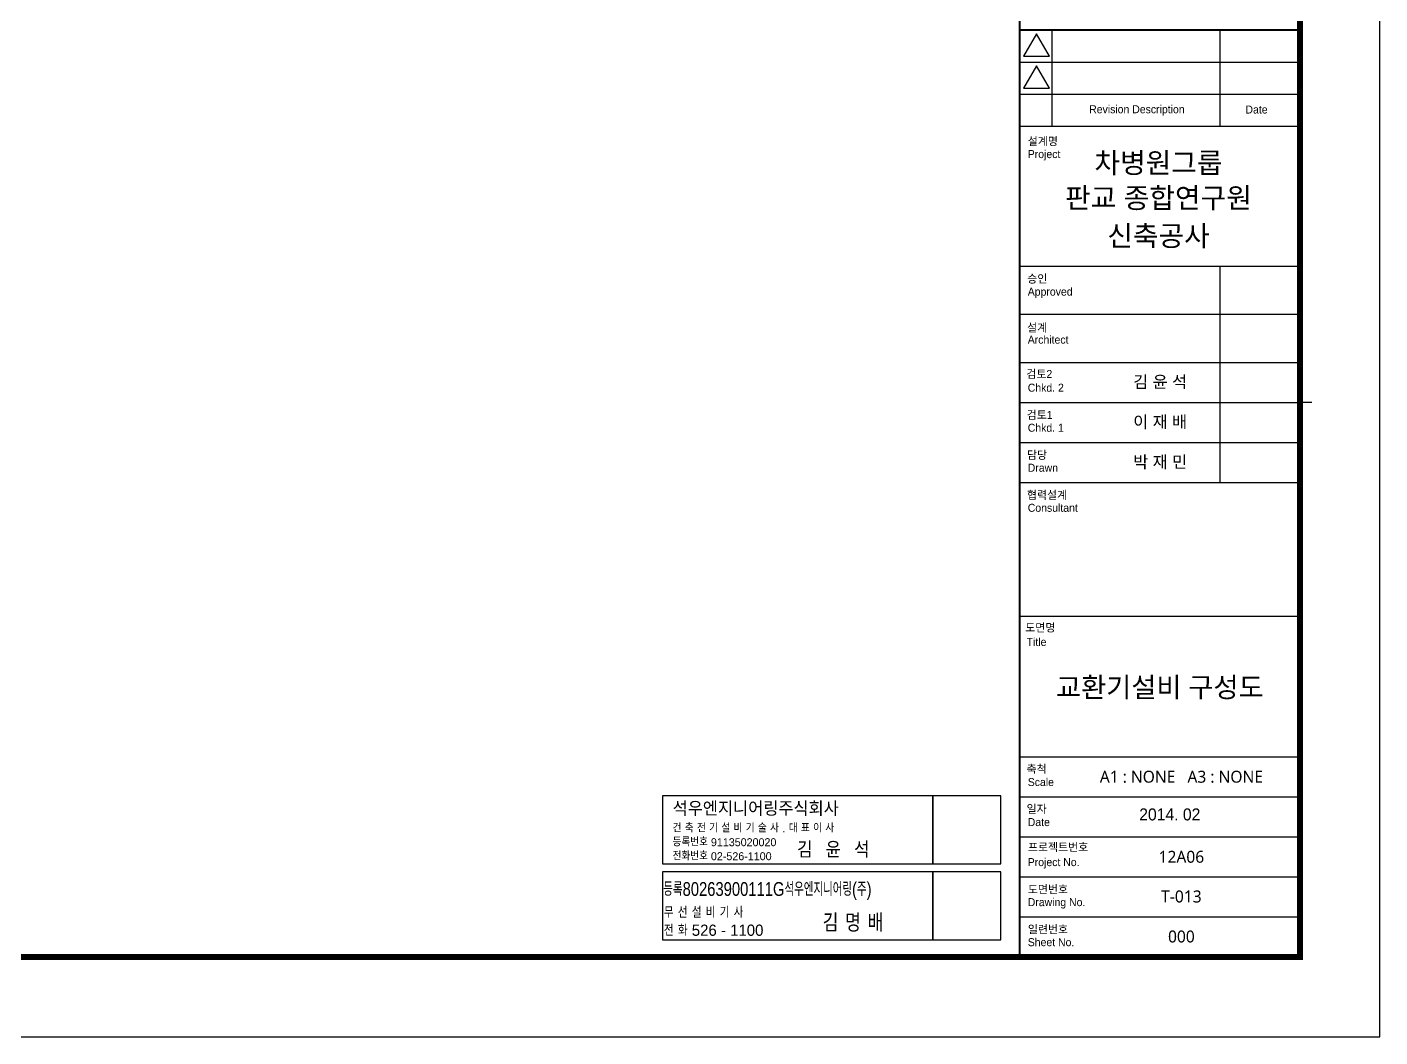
# Model space of a CAD drawing. Header units: millimetres. Extents: x 841 to 1682, y 0 to 594.
# Drawn here: x 1344 to 1682, y 0 to 252.3 of the extents above; entities that cross this region are included whole.
import ezdxf
from ezdxf.enums import TextEntityAlignment as Align

# ---------------------------------------------------------------- set-up
doc = ezdxf.new("R2010")
doc.units = ezdxf.units.MM
for name, color, linetype in [('001dmp-FORM', 7, 'Continuous'), ('003dmp-TIT', 2, 'Continuous'), ('form', 7, 'Continuous')]:
    doc.layers.add(name, color=color, linetype=linetype)
doc.styles.add('GHM1', font='GEM1', dxfattribs={"bigfont": 'GHM1'})
doc.styles.add('sukwoo', font='malgun.ttf')
doc.styles.add('돋움', font='Dotum.ttf')

# ---------------------------------------------------------------- blocks, each defined once
blk = doc.blocks.new('FORM_ELEC_SUKWOO$0$')
at = {"layer": '001dmp-FORM'}
for p, q in [((145846, 47108), (145221, 48188)), ((145959, 48364), (145959, 43749)), ((154035, 48364), (154035, 43749)), ((144420, 46826), (157881, 46826)), ((144596, 47108), (145846, 47108)), ((145846, 45570), (145221, 46650)), ((144596, 45570), (145846, 45570)), ((144420, 45288), (157881, 45288)), ((144420, 43749), (157881, 43749)), ((144420, 37018), (157881, 37018)), ((154035, 37018), (154035, 26634)), ((144420, 34711), (157881, 34711)), ((144420, 32403), (157881, 32403)), ((144420, 30480), (157881, 30480)), ((158458, 30480), (157881, 30480)), ((144420, 28557), (157881, 28557)), ((144420, 26634), (157881, 26634)), ((157881, 20192), (144420, 20192)), ((144420, 13461), (157881, 13461)), ((144420, 11538), (157881, 11538)), ((144420, 9615), (157881, 9615)), ((144420, 7692), (157881, 7692)), ((144420, 5769), (157881, 5769))]:
    blk.add_line(p, q, dxfattribs=at)
at = {"layer": '001dmp-FORM', "color": 30}
blk.add_lwpolyline([(161727, 114228), (0, 114228), (0, 0), (161727, 0)], close=True, dxfattribs=at)
at = {"layer": '001dmp-FORM', "const_width": 288}
blk.add_lwpolyline([(5769, 3846), (5769, 110382), (157881, 110382), (157881, 3846)], close=True, dxfattribs=at)
at = {"layer": '001dmp-FORM', "const_width": 96.2}
for points in [[(144420, 3846), (144420, 110382)], [(144420, 48364), (157881, 48364)]]:
    blk.add_lwpolyline(points, dxfattribs=at)
at = {"layer": '001dmp-FORM'}
for points in [[(145221, 48188), (144596, 47108)], [(145221, 46650), (144596, 45570)]]:
    blk.add_lwpolyline(points, dxfattribs=at)
at = {"layer": '001dmp-FORM', "color": 3, "linetype": 'Continuous', "style": '돋움'}
for s, height, p in [('Revision Description', 384.61, (150049, 44563)), ('Date', 384.6, (155796, 44550))]:
    blk.add_text(s, height=height, dxfattribs=at).set_placement(p, align=Align.MIDDLE_CENTER)
for s, height, p in [('설계명', 384.6, (144805, 43024)), ('Project', 384.6, (144805, 42409)), ('Approved', 384.6, (144805, 35801)), ('Architect', 384.6, (144805, 33494)), ('Chkd. 2', 384.6, (144805, 31187)), ('Chkd. 1', 384.6, (144805, 29264)), ('Drawn', 384.6, (144805, 27341)), ('Consultant', 384.6, (144805, 25418)), ('Title', 384.6, (144751, 18974)), ('Scale', 384.6, (144805, 12243)), ('Date', 384.6, (144805, 10320)), ('Project No.', 384.61, (144805, 8397)), ('Drawing No.', 384.61, (144805, 6474)), ('Sheet No.', 384.6, (144805, 4551))]:
    blk.add_text(s, height=height, dxfattribs=at).set_placement(p, align=Align.MIDDLE_LEFT)
at = {"layer": '001dmp-FORM', "color": 3, "style": '돋움'}
for s, p in [('차병원그룹', (151086, 41999)), ('판교 종합연구원', (151086, 40320)), ('신축공사', (151086, 38495))]:
    blk.add_text(s, height=980.7, dxfattribs=at).set_placement(p, align=Align.MIDDLE)
at = {"layer": '001dmp-FORM', "color": 3, "linetype": 'Continuous', "style": '돋움'}
for s, p in [('승인', (144781, 36229)), ('설계', (144775, 33876)), ('검토2', (144737, 31652)), ('검토1', (144755, 29688)), ('담당', (144767, 27761)), ('협력설계', (144767, 25838)), ('도면명', (144683, 19468)), ('축척', (144750, 12681)), ('일자', (144750, 10758)), ('프로젝트번호', (144814, 8925)), ('도면번호', (144810, 6895)), ('일련번호', (144810, 4972))]:
    blk.add_text(s, height=384.6, dxfattribs=at).set_placement(p)
at = {"layer": '001dmp-FORM', "style": '돋움'}
for s, p in [('김 윤 석', (151167, 31468)), ('이 재 배', (151167, 29545)), ('박 재 민', (151167, 27622))]:
    blk.add_text(s, height=576.9, rotation=0.00002, dxfattribs=at).set_placement(p, align=Align.MIDDLE_CENTER)
at = {"layer": '001dmp-FORM', "color": 3, "style": '돋움'}
blk.add_text('2014. 02', height=576.9, rotation=0.00002, dxfattribs=at).set_placement((151629, 10689), align=Align.MIDDLE_CENTER)
blk = doc.blocks.new('FORM_ELEC_SUKWOO')
at = {"layer": '001dmp-FORM'}
blk.add_blockref('FORM_ELEC_SUKWOO$0$', (12, -1), dxfattribs=at)
blk = doc.blocks.new('A$C5DED600C')
at = {"layer": 'form', "color": 1}
blk.add_lwpolyline([(0, 0), (67.5, 0), (67.5, 17), (0, 17)], close=True, dxfattribs=at)
at = {"layer": 'form', "color": 7, "style": 'GHM1'}
for s, height, width, p in [('석우엔지니어링주식회사', 3.6, 1.2, (2.51, 11.96)), ('건 축 전 기 설 비 기 술 사 . 대 표 이 사', 2, 1.1, (2.51, 7.88)), ('김  윤  석', 4, 1.1, (33.61, 1.5))]:
    blk.add_text(s, height=height, dxfattribs=dict(at, width=width)).set_placement(p)
for s, p in [('등록번호 91135020020', (2.51, 4.38)), ('전화번호 02-526-1100', (2.51, 0.88))]:
    blk.add_text(s, height=2, dxfattribs=at).set_placement(p)
blk = doc.blocks.new('A$C4B1C78CA')
at = {"color": 1}
blk.add_lwpolyline([(0, -17), (67.5, -17), (67.5, 0), (0, 0)], close=True, dxfattribs=at)
at = {"layer": 'form', "color": 1}
blk.add_lwpolyline([(67.5, -17), (84.5, -17), (84.5, 0), (67.5, 0)], close=True, dxfattribs=at)
blk.add_lwpolyline([(67.5, -17), (84.5, -17), (84.5, 0), (67.5, 0)], close=True, dxfattribs=at)
at = {"color": 7, "style": 'GHM1', "width": 0.8}
blk.add_text('등록80263900111G석우엔지니어링(주)', height=3.45, dxfattribs=at).set_placement((0.19, -6.03))
at = {"color": 7, "style": 'GHM1'}
for s, height, p in [('무 선 설 비 기 사', 2.8, (0.33, -11.5)), ('김 명 배', 4.5, (40.01, -15)), ('전 화 526 - 1100', 2.8, (0.33, -16))]:
    blk.add_text(s, height=height, dxfattribs=at).set_placement(p)

msp = doc.modelspace()

# ---------------------------------------------------------------- linework, layer by layer
at = {"layer": 'form', "color": 1}
for points in [[(1570.25, 43.26), (1587.25, 43.26), (1587.25, 60.26), (1570.25, 60.26)], [(1570.25, 24.26), (1587.25, 24.26), (1587.25, 41.26), (1570.25, 41.26)], [(1570.25, 24.26), (1587.25, 24.26), (1587.25, 41.26), (1570.25, 41.26)]]:
    msp.add_lwpolyline(points, close=True, dxfattribs=at)

# ---------------------------------------------------------------- block references
at = {"color": 4, "xscale": 0.005200107336338875, "yscale": 0.005200107336338875, "zscale": 0.005200107336338875}
msp.add_blockref('FORM_ELEC_SUKWOO', (840.94, 0.01), dxfattribs=at)
at = {"color": 2, "linetype": 'Continuous'}
msp.add_blockref('A$C4B1C78CA', (1502.75, 41.26), dxfattribs=at)
at = {"layer": 'form', "color": 3}
msp.add_blockref('A$C5DED600C', (1502.75, 43.26), dxfattribs=at)

# ---------------------------------------------------------------- texts
at = {"layer": '001dmp-FORM', "color": 3, "style": 'sukwoo'}
for s, height, p in [('A1 : NONE   A3 : NONE', 2.9831, (1632.39, 65)), ('12A06', 2.983, (1632.39, 45)), ('T-013', 3, (1632.39, 35.09)), ('000', 2.983, (1632.39, 25.09))]:
    msp.add_text(s, height=height, rotation=0, dxfattribs=at).set_placement(p, align=Align.MIDDLE_CENTER)
at = {"layer": '003dmp-TIT', "color": 3, "style": 'sukwoo'}
msp.add_text('교환기설비 구성도', height=5, dxfattribs=at).set_placement((1627, 87.34), align=Align.MIDDLE_CENTER)

doc.saveas('drawing.dxf')
